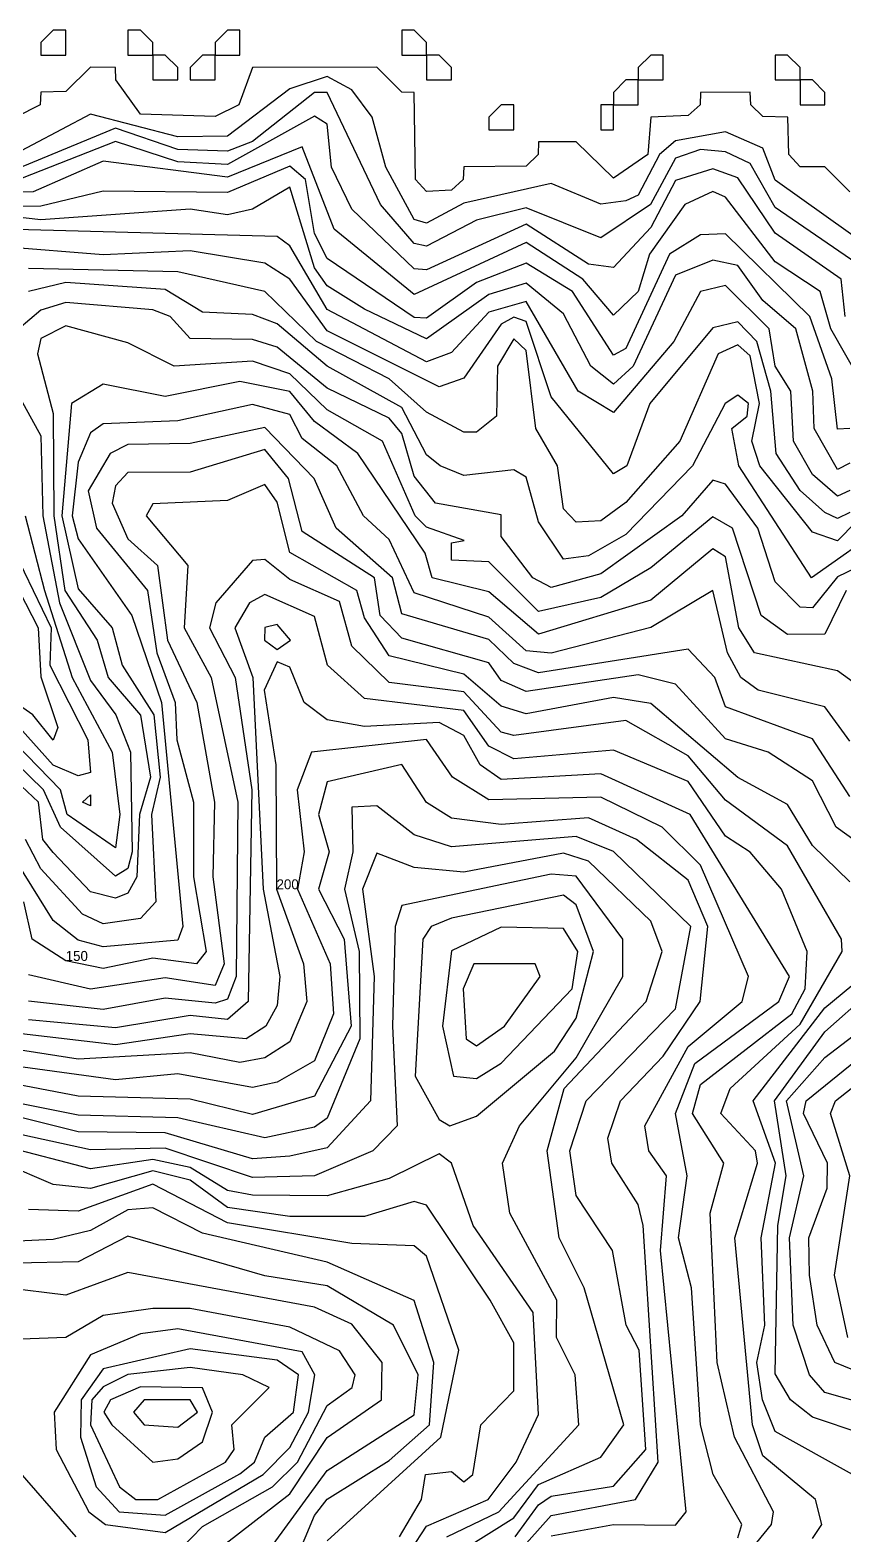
# Model space of a CAD drawing. Header units: metres. Extents: x 310028 to 360472, y 4137098 to 4159193.
# Drawn here: x 353395 to 354375, y 4149910 to 4151722 of the extents above; entities that cross this region are included whole.
import ezdxf

# ---------------------------------------------------------------- set-up
doc = ezdxf.new("R2010")
doc.units = ezdxf.units.M
for name, color, linetype in [('COAST', 5, 'Continuous'), ('CONTOUR', 254, 'Continuous'), ('CONTOUR_INDEX', 33, 'Continuous'), ('CONTOUR_LABELS', 7, 'Continuous')]:
    doc.layers.add(name, color=color, linetype=linetype)

msp = doc.modelspace()

# ---------------------------------------------------------------- linework, layer by layer
at = {"layer": 'COAST'}
for points in [[(353407.5, 4151692.5), (353437.5, 4151692.5), (353437.5, 4151722.5), (353422.5, 4151722.5), (353407.5, 4151707.5), (353407.5, 4151692.5)], [(353512.5, 4151692.5), (353542.5, 4151692.5), (353542.5, 4151707.5), (353527.5, 4151722.5), (353512.5, 4151722.5), (353512.5, 4151692.5)], [(353617.5, 4151692.5), (353647.5, 4151692.5), (353647.5, 4151722.5), (353632.5, 4151722.5), (353617.5, 4151707.5), (353617.5, 4151692.5)], [(353842.5, 4151692.5), (353872.5, 4151692.5), (353872.5, 4151707.5), (353857.5, 4151722.5), (353842.5, 4151722.5), (353842.5, 4151692.5)], [(354382.5, 4151527.8), (354352.5, 4151557.8), (354322.5, 4151557.8), (354308.9, 4151572.5), (354307.6, 4151617.5), (354277.5, 4151618.6), (354263, 4151632.5), (354262.5, 4151647.6), (354202.5, 4151647.5), (354202.2, 4151632.5), (354187.5, 4151619.6), (354142.5, 4151617.6), (354139.2, 4151572.5), (354097.5, 4151544), (354052.5, 4151587.8), (354007.5, 4151587.7), (354006.7, 4151572.5), (353992.5, 4151558.5), (353917.5, 4151557.6), (353916.7, 4151542.5), (353902.5, 4151529.5), (353872.5, 4151528.2), (353859.1, 4151542.5), (353857.6, 4151647.5), (353842.5, 4151647.8), (353812.5, 4151677.8), (353662.5, 4151677.5), (353646.1, 4151632.5), (353617.5, 4151618.4), (353527.5, 4151621.2), (353497.8, 4151662.5), (353497.5, 4151677.5), (353467.5, 4151678), (353437.5, 4151648.4), (353407.5, 4151647.7), (353406.8, 4151632.5), (353377.5, 4151617.7)], [(353542.5, 4151662.5), (353572.5, 4151662.5), (353572.5, 4151677.5), (353557.5, 4151692.5), (353542.5, 4151692.5), (353542.5, 4151662.5)], [(353587.5, 4151662.5), (353617.5, 4151662.5), (353617.5, 4151692.5), (353602.5, 4151692.5), (353587.5, 4151677.5), (353587.5, 4151662.5)], [(353872.5, 4151662.5), (353902.5, 4151662.5), (353902.5, 4151677.5), (353887.5, 4151692.5), (353872.5, 4151692.5), (353872.5, 4151662.5)], [(354127.5, 4151662.5), (354157.5, 4151662.5), (354157.5, 4151692.5), (354142.5, 4151692.5), (354127.5, 4151677.5), (354127.5, 4151662.5)], [(354292.5, 4151662.5), (354322.5, 4151662.5), (354322.5, 4151677.5), (354307.5, 4151692.5), (354292.5, 4151692.5), (354292.5, 4151662.5)], [(354097.5, 4151632.5), (354127.5, 4151632.5), (354127.5, 4151662.5), (354112.5, 4151662.5), (354097.5, 4151647.5), (354097.5, 4151632.5)], [(354322.5, 4151632.5), (354352.5, 4151632.5), (354352.5, 4151647.5), (354337.5, 4151662.5), (354322.5, 4151662.5), (354322.5, 4151632.5)], [(353947.5, 4151602.5), (353977.5, 4151602.5), (353977.5, 4151632.5), (353962.5, 4151632.5), (353947.5, 4151617.5), (353947.5, 4151602.5)], [(354082.5, 4151602.5), (354097.5, 4151602.5), (354097.5, 4151632.5), (354082.5, 4151632.5), (354082.5, 4151602.5)]]:
    msp.add_lwpolyline(points, dxfattribs=at)
at = {"layer": 'CONTOUR'}
for points, elevation in [([(354412.5, 4151456.1), (354292.5, 4151541.6), (354277.5, 4151580.4), (354232.5, 4151599.8), (354172.5, 4151589.2), (354153.1, 4151572.5), (354127.5, 4151523.8), (354112.5, 4151517), (354082.5, 4151512.8), (354022.5, 4151537.9), (353917.5, 4151513.9), (353872.5, 4151490), (353857.5, 4151494.3), (353823.3, 4151557.5), (353806.7, 4151617.5), (353782.5, 4151650.5), (353752.5, 4151666.6), (353707.5, 4151651.9), (353632.5, 4151594.9), (353572.5, 4151594.1), (353467.5, 4151621.4), (353362.5, 4151565.7)], 10), ([(354397.5, 4151436.9), (354292.5, 4151508.6), (354262.5, 4151561.9), (354232.5, 4151575.7), (354202.5, 4151578.5), (354172.5, 4151568.2), (354142.4, 4151512.5), (354082.5, 4151472.1), (353992.5, 4151508.2), (353932.5, 4151493.5), (353872.5, 4151462.4), (353857.5, 4151465.6), (353816.7, 4151512.5), (353752.5, 4151647.2), (353737.5, 4151647.4), (353662.5, 4151588.2), (353632.5, 4151576.6), (353572.5, 4151578.5), (353497.5, 4151604.4), (353362.5, 4151548.5)], 20), ([(354376.9, 4151377.5), (354371.9, 4151422.5), (354292.5, 4151477.9), (354247.5, 4151544.7), (354217.5, 4151555.4), (354172.5, 4151541.5), (354142.5, 4151484.9), (354097.5, 4151436.5), (354067.5, 4151440.5), (353992.5, 4151488.8), (353872.5, 4151433.9), (353857.5, 4151435), (353782.5, 4151506.9), (353757.8, 4151557.5), (353752.5, 4151609.2), (353737.5, 4151619), (353632.5, 4151560.7), (353572.5, 4151563.8), (353497.5, 4151588.2), (353362.5, 4151535.3)], 30), ([(354397.5, 4151296.5), (354359.4, 4151362.5), (354346.8, 4151407.5), (354292.5, 4151443.4), (354232.5, 4151521.3), (354217.5, 4151527.9), (354183.5, 4151512.5), (354141, 4151452.5), (354127.5, 4151407.5), (354097.5, 4151379), (354060.9, 4151422.5), (353992.5, 4151466.7), (353857.5, 4151404.1), (353761.2, 4151482.5), (353722.5, 4151582), (353632.5, 4151545.4), (353482.5, 4151564.7), (353398.5, 4151527.5), (353227.5, 4151522.7)], 40), ([(354382.5, 4151200.8), (354367.5, 4151193), (354339.6, 4151242.5), (354337.8, 4151287.5), (354317.6, 4151362.5), (354277.5, 4151396.6), (354247.5, 4151439.1), (354217.5, 4151445.5), (354172.5, 4151427.3), (354121.3, 4151317.5), (354097.5, 4151296), (354070.3, 4151317.5), (354037.5, 4151380.9), (353992.5, 4151417.8), (353947.5, 4151404), (353872.5, 4151350.7), (353797.5, 4151386.5), (353752.5, 4151414.4), (353737.5, 4151436.3), (353707.5, 4151533.2), (353662.5, 4151506.6), (353632.5, 4151499.9), (353587.5, 4151506.6), (353407.5, 4151494.1), (353347.5, 4151500.9)], 60), ([(354382.5, 4151167.9), (354367.5, 4151161), (354337.5, 4151187), (354314.6, 4151227.5), (354311.3, 4151287.5), (354292.5, 4151317.5), (354285.3, 4151362.5), (354232.5, 4151414.9), (354202.6, 4151407.5), (354170.4, 4151347.5), (354097.5, 4151261.7), (354055.1, 4151287.5), (353992.5, 4151395.4), (353947.5, 4151382.8), (353902.5, 4151334.1), (353872.5, 4151323), (353752.5, 4151386.1), (353707.5, 4151462.5), (353692.5, 4151473.7), (353347.5, 4151483)], 70), ([(354382.5, 4151141.3), (354367.5, 4151134.1), (354352.5, 4151141.3), (354322.5, 4151167.9), (354293.7, 4151212.5), (354287.1, 4151287.5), (354270.4, 4151347.5), (354247.5, 4151371), (354217.5, 4151364), (354141.5, 4151272.5), (354113.8, 4151197.5), (354097.5, 4151188), (354022.5, 4151280.6), (353992.5, 4151371.4), (353977.5, 4151376.6), (353962.5, 4151368.2), (353917.5, 4151303.1), (353887.5, 4151292.6), (353752.5, 4151360.3), (353707.5, 4151422.3), (353677.5, 4151441.7), (353587.5, 4151456.6), (353482.5, 4151451.8), (353362.5, 4151461.3)], 80), ([(354412.5, 4151153), (354367.5, 4151107.3), (354337.5, 4151117.5), (354274, 4151197.5), (354264.2, 4151227.5), (354273.7, 4151272.5), (354262.5, 4151330), (354247.5, 4151343.5), (354223.8, 4151332.5), (354177.5, 4151227.5), (354112.5, 4151153.4), (354082.5, 4151131.3), (354052.5, 4151129.9), (354037.5, 4151146), (354030.4, 4151197.5), (354004, 4151242.5), (353992.5, 4151336.5), (353977.5, 4151350.4), (353957.7, 4151317.5), (353956.5, 4151257.5), (353932.5, 4151238.2), (353917.5, 4151238.2), (353872.5, 4151262.4), (353827.5, 4151302.5), (353739.8, 4151347.5), (353677.5, 4151407.8), (353572.5, 4151431.2), (353392.5, 4151435.3)], 90), ([(354412.5, 4151085.5), (354367.5, 4151064), (354337.5, 4151026.5), (354322.5, 4151027.2), (354292.5, 4151057.8), (354271.7, 4151122.5), (354232.5, 4151175.7), (354217.5, 4151180.2), (354179.9, 4151137.5), (354082.5, 4151067.4), (354022.5, 4151050.9), (354000.6, 4151062.5), (353962.5, 4151112.5), (353962.5, 4151138.4), (353883, 4151152.5), (353857.5, 4151185.1), (353842.5, 4151236.6), (353827.5, 4151255), (353752.5, 4151291.2), (353692.5, 4151340.4), (353662.5, 4151349.8), (353587.5, 4151350.9), (353563.3, 4151377.5), (353542.5, 4151385.5), (353437.5, 4151394.2), (353407.5, 4151385), (353381.1, 4151362.5)], 110), ([(354377.9, 4151047.5), (354352.5, 4150994.7), (354307.5, 4150994.5), (354275.7, 4151017.5), (354240.9, 4151122.5), (354217.5, 4151136), (354142.5, 4151074.6), (354082.5, 4151039.1), (354007.5, 4151022), (353947.5, 4151081.8), (353902.5, 4151083.9), (353902.5, 4151104.9), (353917.9, 4151107.5), (353872.5, 4151123.7), (353858.6, 4151137.5), (353819.4, 4151227.5), (353752.5, 4151265), (353707.5, 4151308.5), (353662.5, 4151323.5), (353568.1, 4151317.5), (353512.5, 4151345.6), (353437.5, 4151366.2), (353407.5, 4151351.1), (353403.4, 4151332.5), (353422.5, 4151260.7), (353423.3, 4151137.5), (353436.4, 4151047.5), (353475.3, 4150987.5), (353488.7, 4150942.5), (353527.5, 4150897.2), (353539.6, 4150822.5), (353526.6, 4150777.5), (353523.1, 4150702.5), (353512.5, 4150682.8), (353497.5, 4150677), (353467.5, 4150684.5), (353422.5, 4150731.9), (353409.9, 4150747.5), (353404.7, 4150792.5), (353377.5, 4150818)], 120), ([(353369.6, 4151302.5), (353407.5, 4151233.6), (353410, 4151137.5), (353430, 4151032.5), (353467.5, 4150939.1), (353497.9, 4150897.5), (353515.8, 4150852.5), (353517.5, 4150732.5), (353512.5, 4150712.5), (353497.5, 4150703.5), (353431.3, 4150762.5), (353410.9, 4150807.5), (353377.5, 4150839.7)], 110), ([(354412.5, 4150918.2), (354367.5, 4150950.7), (354267.8, 4150972.5), (354248.8, 4151002.5), (354232.5, 4151087.8), (354217.5, 4151097.6), (354142.5, 4151035.6), (354007.5, 4150994.8), (353947.5, 4151045.7), (353879.3, 4151062.5), (353870.9, 4151092.5), (353789.6, 4151212.5), (353737.5, 4151251), (353707.5, 4151287.2), (353647.5, 4151299.2), (353557.5, 4151281.1), (353482.5, 4151295.8), (353444.5, 4151272.5), (353433, 4151137.5), (353452.5, 4151049.4), (353493.4, 4151002.5), (353505.6, 4150957.5), (353543.7, 4150897.5), (353551.3, 4150822.5), (353541.1, 4150777.5), (353546, 4150672.5), (353527.5, 4150652.2), (353482.5, 4150645.8), (353457.6, 4150657.5), (353407.5, 4150712.2), (353389.2, 4150747.5)], 130), ([(354382.5, 4150866.1), (354352.5, 4150907.4), (354272.2, 4150927.5), (354251.2, 4150942.5), (354235.2, 4150972.5), (354217.5, 4151047.4), (354142.5, 4151003), (354022.5, 4150971.8), (353992.5, 4150974.7), (353947.5, 4151015.2), (353857.5, 4151044.5), (353827.5, 4151109), (353796.4, 4151137.5), (353764.1, 4151197.5), (353722.5, 4151230.5), (353707.5, 4151259.5), (353662.5, 4151271.3), (353572.5, 4151251.9), (353482.5, 4151248.2), (353467.5, 4151237.4), (353452.5, 4151202), (353445.3, 4151137.5), (353452.5, 4151109.8), (353517.3, 4151017.5), (353553, 4150912.5), (353578.5, 4150642.5), (353572.5, 4150626.3), (353482.5, 4150618.3), (353452.5, 4150626.1), (353422.5, 4150649.9), (353371, 4150732.5)], 140), ([(354457.5, 4150696.4), (354366, 4150762.5), (354337.5, 4150818.1), (354284.2, 4150852.5), (354232.5, 4150868.8), (354172.5, 4150934.7), (354127.5, 4150945.7), (353992.5, 4150925.8), (353962.5, 4150939), (353947.5, 4150960.2), (353842.5, 4150990.2), (353816.5, 4151017.5), (353809.5, 4151062.5), (353722.5, 4151118.6), (353706.1, 4151182.5), (353677.5, 4151217.1), (353587.5, 4151190), (353512.5, 4151189.6), (353497.5, 4151173.7), (353493.5, 4151152.5), (353512.5, 4151109.6), (353548.1, 4151077.5), (353560.3, 4150987.5), (353595.7, 4150912.5), (353617, 4150792.5), (353615, 4150702.5), (353628.3, 4150597.5), (353617.5, 4150571.4), (353557.5, 4150580.7), (353467.5, 4150567.1), (353392.5, 4150584.6)], 160), ([(354382.5, 4150696.6), (354337.5, 4150740.1), (354307.5, 4150789.5), (354247.5, 4150822), (354142.5, 4150911.4), (354097.5, 4150918.5), (353992.5, 4150898.9), (353962.5, 4150908), (353917.5, 4150946.7), (353827.5, 4150968.9), (353797.5, 4151014.4), (353788.3, 4151047.5), (353707.5, 4151093.3), (353692.5, 4151153.7), (353677.5, 4151175.2), (353632.5, 4151155.7), (353542.5, 4151151.7), (353534.3, 4151137.5), (353584.7, 4151077.5), (353580.4, 4151002.5), (353613, 4150942.5), (353645, 4150792.5), (353642.9, 4150582.5), (353632.5, 4150555.1), (353617.5, 4150550.5), (353557.5, 4150556.2), (353482.5, 4150542.8), (353392.5, 4150552.9)], 170), ([(353357.9, 4151092.5), (353404.2, 4151002.5), (353407.5, 4150943.6), (353428, 4150882.5), (353422.5, 4150867.1), (353397.8, 4150897.5), (353272.5, 4150984.6)], 80), ([(353376.7, 4151092.5), (353419.9, 4151002.5), (353418.5, 4150957.5), (353464.2, 4150867.5), (353467.5, 4150828.2), (353452.5, 4150824), (353422.5, 4150836.9), (353381.9, 4150882.5)], 90), ([(354337.5, 4149905.4), (354348.8, 4149922.5), (354341.3, 4149952.5), (354277.5, 4150005.2), (354265.3, 4150042.5), (354244, 4150267.5), (354271.2, 4150357.5), (354268.9, 4150372.5), (354227.2, 4150417.5), (354238.4, 4150447.5), (354322.5, 4150525.2), (354373.2, 4150612.5), (354372.6, 4150627.5), (354307.5, 4150740), (354232.5, 4150794.7), (354187.5, 4150848.1), (354112.5, 4150890.8), (353977.5, 4150872.6), (353962.5, 4150876.8), (353917.5, 4150925.3), (353827.5, 4150936.6), (353782.5, 4150980.2), (353767.5, 4151034.1), (353707.5, 4151060.7), (353677.5, 4151084.8), (353662.5, 4151083.7), (353618.3, 4151032.5), (353610.7, 4151002.5), (353641.8, 4150942.5), (353661.9, 4150807.5), (353657.4, 4150552.5), (353632.5, 4150530.7), (353587.5, 4150535.3), (353497.5, 4150520.4), (353392.5, 4150530.4)], 180), ([(354247.5, 4149872.4), (354288.1, 4149922.5), (354290.7, 4149937.5), (354243.4, 4150027.5), (354222.6, 4150117.5), (354214, 4150297.5), (354230.8, 4150357.5), (354192.8, 4150417.5), (354202.5, 4150452.4), (354312.5, 4150537.5), (354328.6, 4150567.5), (354331.2, 4150612.5), (354300.1, 4150687.5), (354262.5, 4150732.1), (354232.5, 4150751.4), (354187.5, 4150817.2), (354097.5, 4150855.1), (353977.5, 4150844.6), (353947.5, 4150860), (353917.5, 4150902.9), (353797.5, 4150917.3), (353753.1, 4150957.5), (353737.5, 4151016.2), (353677.5, 4151042.6), (353658.9, 4151032.5), (353641.5, 4151002.5), (353663, 4150942.5), (353675.6, 4150687.5), (353695.4, 4150582.5), (353692.5, 4150547.7), (353678.9, 4150522.5), (353655, 4150507.5), (353587.5, 4150513.4), (353497.5, 4150500), (353377.5, 4150514.2)], 190), ([(354022.5, 4149908.8), (354097.5, 4149922.3), (354172.5, 4149921.4), (354185.2, 4149937.5), (354154.4, 4150252.5), (354161.4, 4150342.5), (354140.4, 4150372.5), (354135.5, 4150402.5), (354187.5, 4150498), (354252.6, 4150552.5), (354260.4, 4150582.5), (354202.5, 4150716.6), (354156.3, 4150762.5), (354082.5, 4150798.5), (353947.5, 4150795.4), (353903.8, 4150822.5), (353872.5, 4150868), (353733.9, 4150852.5), (353716.4, 4150807.5), (353725, 4150732.5), (353716.7, 4150687.5), (353756.2, 4150597.5), (353760.4, 4150537.5), (353737.5, 4150480.9), (353692.5, 4150455), (353662.5, 4150448.7), (353572.5, 4150465.1), (353497.5, 4150457.9), (353347.5, 4150478.6)], 210), ([(353946.3, 4149847.5), (354022.5, 4149933.2), (354124, 4149952.5), (354151.7, 4149997.5), (354133.4, 4150282.5), (354127.5, 4150307.8), (354095.7, 4150357.5), (354090.9, 4150387.5), (354106.1, 4150432.5), (354157.5, 4150486.4), (354202.1, 4150552.5), (354211.2, 4150642.5), (354187.5, 4150698.4), (354125.4, 4150747.5), (354067.5, 4150773.7), (353962.5, 4150765.7), (353902.5, 4150773.1), (353872.5, 4150792.1), (353842.5, 4150837.8), (353752.5, 4150817), (353742.3, 4150777.5), (353755.1, 4150732.5), (353742.1, 4150687.5), (353773.2, 4150627.5), (353781.4, 4150522.5), (353737.5, 4150438.2), (353662.5, 4150416.2), (353587.5, 4150434.5), (353452.5, 4150438.1), (353332.5, 4150461)], 220), ([(353467.5, 4150787.9), (353457.8, 4150792.5), (353467.5, 4150801.4), (353467.5, 4150787.9)], 90), ([(353979.3, 4149907.5), (354007.5, 4149945.9), (354022.5, 4149956.5), (354097.5, 4149968.4), (354136.6, 4150012.5), (354128.8, 4150132.5), (354113, 4150162.5), (354096.4, 4150252.5), (354052.5, 4150318.6), (354045.2, 4150372.5), (354064.9, 4150432.5), (354172.5, 4150543.4), (354191, 4150642.5), (354097.5, 4150732.9), (354052.5, 4150751.1), (353902.5, 4150738.6), (353857.5, 4150753), (353812.5, 4150787.9), (353782.5, 4150786.4), (353783.7, 4150732.5), (353773.4, 4150687.5), (353791, 4150612.5), (353792.1, 4150507.5), (353752.5, 4150411.8), (353737.5, 4150400.8), (353677.5, 4150388.1), (353572.5, 4150412), (353452.5, 4150415.5), (353317.5, 4150442.4)], 230), ([(353917.3, 4149892.5), (353977.5, 4149930.3), (354007.5, 4149970.5), (354082.5, 4150003.4), (354110.1, 4150042.5), (354062.4, 4150207.5), (354032.1, 4150267.5), (354017.9, 4150372.5), (354038.2, 4150447.5), (354137.1, 4150552.5), (354156.3, 4150612.5), (354142.5, 4150649.1), (354067.5, 4150721.5), (354037.5, 4150730.9), (353917.5, 4150708.3), (353857.5, 4150713.8), (353812.5, 4150731), (353795.3, 4150687.5), (353809.3, 4150582.5), (353804.8, 4150432.5), (353752.5, 4150375.9), (353707.5, 4150366.1), (353662.5, 4150362.7), (353557.5, 4150394.2), (353452.5, 4150395.5), (353362.5, 4150417.9)], 240), ([(353900.6, 4150402.5), (353932.5, 4150414.1), (354026.4, 4150492.5), (354052.5, 4150532.2), (354073.5, 4150612.5), (354052.5, 4150668.7), (354037.5, 4150680.5), (353902.5, 4150652.7), (353878, 4150642.5), (353868, 4150627.5), (353858.5, 4150462.5), (353887.5, 4150410.1), (353900.6, 4150402.5)], 260), ([(353904.9, 4150462.5), (353932.5, 4150459.4), (353962.5, 4150478.1), (354048, 4150567.5), (354054.7, 4150612.5), (354037.5, 4150640.2), (353962.5, 4150641.8), (353902.5, 4150613.3), (353891.8, 4150522.5), (353904.9, 4150462.5)], 270), ([(354385.9, 4149982.5), (354292.5, 4150034.4), (354277.4, 4150072.5), (354270.3, 4150117.5), (354280.1, 4150162.5), (354275.5, 4150267.5), (354293.1, 4150357.5), (354265.8, 4150432.5), (354352.5, 4150544.5), (354452.5, 4150627.5)], 170), ([(354397.5, 4150031.7), (354337.5, 4150051.6), (354310.9, 4150072.5), (354292.5, 4150103.7), (354295.8, 4150282.5), (354305.8, 4150342.5), (354291.6, 4150432.5), (354352.5, 4150515.9), (354457.5, 4150608.8)], 160), ([(353920, 4150507.5), (353932.5, 4150498.8), (353966.3, 4150522.5), (354009.5, 4150582.5), (354003.1, 4150597.5), (353929.3, 4150597.5), (353916.7, 4150567.5), (353920, 4150507.5)], 280), ([(354427.5, 4150091.7), (354364.6, 4150117.5), (354343.1, 4150162.5), (354333.8, 4150222.5), (354332.9, 4150267.5), (354355, 4150327.5), (354355.6, 4150357.5), (354326.6, 4150417.5), (354329.8, 4150432.5), (354427.5, 4150511.9)], 140), ([(354379.9, 4150147.5), (354364, 4150222.5), (354382.5, 4150342.5), (354359.3, 4150417.5), (354365.1, 4150432.5), (354427.5, 4150481.5)], 130), ([(353834.6, 4149862.5), (353872.5, 4149920.4), (353946.7, 4149952.5), (353980.5, 4149997.5), (354007.5, 4150054.9), (354000.9, 4150177.5), (353928.4, 4150282.5), (353902.5, 4150357.7), (353887.5, 4150368.7), (353827.5, 4150339), (353752.5, 4150318.2), (353662.5, 4150319.2), (353632.5, 4150324.5), (353587.5, 4150352.3), (353542.5, 4150361.8), (353467.5, 4150350.7), (353362.5, 4150378.2)], 260), ([(353839.9, 4149907.5), (353866.2, 4149952.5), (353871.1, 4149982.5), (353902.5, 4149986.3), (353917.5, 4149973.5), (353928.2, 4149982.5), (353937.9, 4150042.5), (353977.5, 4150083.5), (353977.5, 4150141), (353949.1, 4150192.5), (353872.5, 4150306.8), (353857.5, 4150311.4), (353797.5, 4150293.2), (353707.5, 4150293.4), (353632.5, 4150304.2), (353587.5, 4150336.9), (353542.5, 4150348.3), (353467.5, 4150326.9), (353422.5, 4150331.9), (353362.5, 4150357.7)], 270), ([(353752.5, 4149902.8), (353889.5, 4150027.5), (353911.2, 4150132.5), (353872.5, 4150245.5), (353857.5, 4150258.1), (353782.5, 4150260.7), (353632.5, 4150285.6), (353542.5, 4150332.4), (353452.5, 4150299.8), (353392.5, 4150301.7)], 280), ([(353701.6, 4149847.5), (353737.5, 4149933.2), (353752.5, 4149953), (353827.5, 4149999.4), (353875.9, 4150042.5), (353881.3, 4150117.5), (353857.5, 4150192), (353752.5, 4150238.5), (353602.5, 4150273.3), (353542.5, 4150303.9), (353512.5, 4150301.2), (353467.5, 4150276.4), (353422.5, 4150265.8), (353362.5, 4150262.9)], 290), ([(353602.5, 4149877.7), (353707.5, 4149959.1), (353752.5, 4150027), (353818.2, 4150072.5), (353818.9, 4150117.5), (353782.5, 4150163.7), (353737.5, 4150184.3), (353512.5, 4150225.9), (353437.5, 4150198.5), (353365.7, 4150207.5)], 310), ([(353575.7, 4149892.5), (353602.5, 4149920), (353686.6, 4149967.5), (353716.7, 4149997.5), (353752.5, 4150065.8), (353782.8, 4150087.5), (353786.4, 4150102.5), (353767.5, 4150131.6), (353707.5, 4150160), (353587.5, 4150182.6), (353542.5, 4150182.7), (353482.5, 4150174.1), (353437.5, 4150147.7), (353362.5, 4150144.6), (353317.5, 4150119.1), (353257.5, 4150112.4), (353249.7, 4150102.5), (353257, 4150087.5), (353326.4, 4150072.5), (353371.6, 4149997.5), (353449.9, 4149907.5)], 320), ([(353485.4, 4149922.5), (353557.5, 4149912.6), (353675.6, 4149982.5), (353707.5, 4150014.9), (353730, 4150057.5), (353737.7, 4150102.5), (353722.5, 4150130.4), (353572.5, 4150158.2), (353527.5, 4150151.8), (353467.5, 4150126.7), (353423.7, 4150057.5), (353426, 4150012.5), (353465.6, 4149937.5), (353485.4, 4149922.5)], 330), ([(353502.1, 4149937.5), (353557.5, 4149933.6), (353647.5, 4149983.5), (353665, 4149997.5), (353677.6, 4150027.5), (353712, 4150057.5), (353718.2, 4150102.5), (353692.5, 4150120.2), (353587.5, 4150134.1), (353482.5, 4150110), (353456, 4150072.5), (353455.5, 4150027.5), (353474.2, 4149967.5), (353502.1, 4149937.5)], 340), ([(353542.5, 4149997.5), (353572.5, 4150001.5), (353602.5, 4150022), (353614.3, 4150057.5), (353602.5, 4150086.9), (353527.5, 4150088.3), (353491.5, 4150072.5), (353483.3, 4150057.5), (353493.1, 4150042.5), (353542.5, 4149997.5)], 360), ([(353532.2, 4150042.5), (353572.5, 4150039.4), (353596.2, 4150057.5), (353587.5, 4150072.6), (353532.1, 4150072.5), (353519.1, 4150057.5), (353532.2, 4150042.5)], 370)]:
    msp.add_lwpolyline(points, dxfattribs=dict(at, elevation=elevation))
at = {"layer": 'CONTOUR_INDEX'}
for points, elevation in [([(354382.5, 4151242.6), (354367.5, 4151241.6), (354361, 4151302.5), (354334.3, 4151377.5), (354232.5, 4151477.1), (354202.5, 4151476), (354165.3, 4151452.5), (354112.5, 4151338.8), (354097.5, 4151331), (354048.4, 4151407.5), (353992.5, 4151441.9), (353932.5, 4151418.4), (353872.5, 4151375.3), (353857.5, 4151376.3), (353752.5, 4151447.5), (353737.5, 4151477.6), (353726.7, 4151542.5), (353707.5, 4151558.5), (353632.5, 4151526.7), (353482.5, 4151528.3), (353407.5, 4151510.6), (353242.5, 4151508.2)], 50), ([(354427.5, 4151127), (354336.4, 4151062.5), (354248.6, 4151197.5), (354240.2, 4151242.5), (354258.6, 4151257.5), (354260.3, 4151272.5), (354247.5, 4151282.6), (354232.2, 4151272.5), (354192.7, 4151197.5), (354112.5, 4151114.8), (354067.5, 4151089), (354037.5, 4151085.3), (354007.5, 4151130.2), (353992.5, 4151183.9), (353977.5, 4151192.9), (353917.5, 4151186), (353888.6, 4151197.5), (353872.5, 4151210.9), (353842.5, 4151267.8), (353752.5, 4151317.7), (353692.5, 4151368.7), (353662.5, 4151379.9), (353602.5, 4151382.9), (353557.5, 4151410), (353437.5, 4151418.5), (353392.7, 4151407.5)], 100), ([(354382.5, 4150799.2), (354337.5, 4150868.9), (354232.5, 4150907.3), (354219.8, 4150942.5), (354187.5, 4150976.8), (354007.5, 4150948.1), (353977.5, 4150959.3), (353947.5, 4150988.3), (353842.5, 4151019.5), (353831.4, 4151062.5), (353763.6, 4151122.5), (353737, 4151182.5), (353677.5, 4151243.8), (353587.5, 4151224.4), (353512.5, 4151223.4), (353491.3, 4151212.5), (353464.8, 4151167.5), (353474.7, 4151122.5), (353536, 4151047.5), (353547.4, 4150972.5), (353569.3, 4150912.5), (353571.4, 4150867.5), (353591.7, 4150792.5), (353591.7, 4150702.5), (353606.8, 4150612.5), (353595.3, 4150597.5), (353542.5, 4150604.7), (353482.5, 4150592.1), (353437.5, 4150601.2), (353397.1, 4150627.5), (353386.9, 4150672.5)], 150), ([(353388.8, 4151137.5), (353412.1, 4151047.5), (353445.4, 4150942.5), (353493.7, 4150852.5), (353502.9, 4150777.5), (353497.5, 4150737.4), (353439.2, 4150777.5), (353431.1, 4150807.5), (353377.5, 4150862.6)], 100), ([(353677.1, 4150987.5), (353692.5, 4150976.3), (353708.6, 4150987.5), (353692.5, 4151006.3), (353677.5, 4151002.7), (353677.1, 4150987.5)], 200), ([(354247.5, 4149906.4), (354252.4, 4149922.5), (354217.6, 4149982.5), (354202.5, 4150042.5), (354191.5, 4150207.5), (354176.2, 4150267.5), (354186.6, 4150342.5), (354172.6, 4150417.5), (354195.9, 4150477.5), (354297, 4150552.5), (354309.9, 4150582.5), (354190.2, 4150777.5), (354082.5, 4150826.7), (353962.5, 4150819.8), (353936.9, 4150837.5), (353917.5, 4150872.7), (353887.5, 4150888.4), (353797.5, 4150883.6), (353752.5, 4150891.8), (353724.8, 4150912.5), (353707.5, 4150955.1), (353692.5, 4150961.5), (353676.6, 4150927.5), (353690.6, 4150837.5), (353691.6, 4150687.5), (353724.2, 4150597.5), (353728.2, 4150552.5), (353707.5, 4150503.7), (353677.5, 4150484.3), (353647.5, 4150478.9), (353587.5, 4150490.6), (353452.5, 4150482.7), (353362.5, 4150497.1)], 200), ([(353897, 4149907.5), (353959.6, 4149937.5), (354056.1, 4150042.5), (354051.6, 4150102.5), (354029, 4150147.5), (354029.4, 4150192.5), (353972.7, 4150297.5), (353964, 4150357.5), (353984.6, 4150402.5), (354052.5, 4150484.5), (354108.8, 4150582.5), (354109, 4150627.5), (354052.5, 4150703.2), (354022.5, 4150705.7), (353842.5, 4150668), (353834.5, 4150642.5), (353831.5, 4150522.5), (353836.9, 4150402.5), (353807.6, 4150372.5), (353737.5, 4150342.2), (353662.5, 4150340.2), (353557.5, 4150375.5), (353467.5, 4150373.6), (353362.5, 4150396.4)], 250), ([(354427.5, 4150060.2), (354352.5, 4150081.5), (354333.7, 4150102.5), (354314.2, 4150162.5), (354309.6, 4150267.5), (354327, 4150342.5), (354306.2, 4150432.5), (354352.5, 4150484.7), (354427.5, 4150542.1)], 150), ([(353661.6, 4149862.5), (353752.5, 4149987.3), (353857.5, 4150054.3), (353862.1, 4150102.5), (353832.5, 4150162.5), (353752.5, 4150209.8), (353677.5, 4150222), (353512.5, 4150269.6), (353452.5, 4150238.9), (353377.5, 4150237.2)], 300), ([(353522.1, 4149952.5), (353548.6, 4149952.5), (353630.1, 4149997.5), (353640.6, 4150012.5), (353637.6, 4150042.5), (353682.8, 4150087.5), (353650.9, 4150102.5), (353587.5, 4150111.4), (353512.5, 4150102.9), (353482.5, 4150088.3), (353468.9, 4150072.5), (353467.5, 4150042.2), (353502.3, 4149967.5), (353522.1, 4149952.5)], 350)]:
    msp.add_lwpolyline(points, dxfattribs=dict(at, elevation=elevation))

# ---------------------------------------------------------------- texts
at = {"layer": 'CONTOUR_LABELS'}
for s, p in [('200', (353691.6, 4150687.5)), ('150', (353437.5, 4150601.2))]:
    msp.add_text(s, height=12, dxfattribs=at).set_placement(p)

doc.saveas('drawing.dxf')
